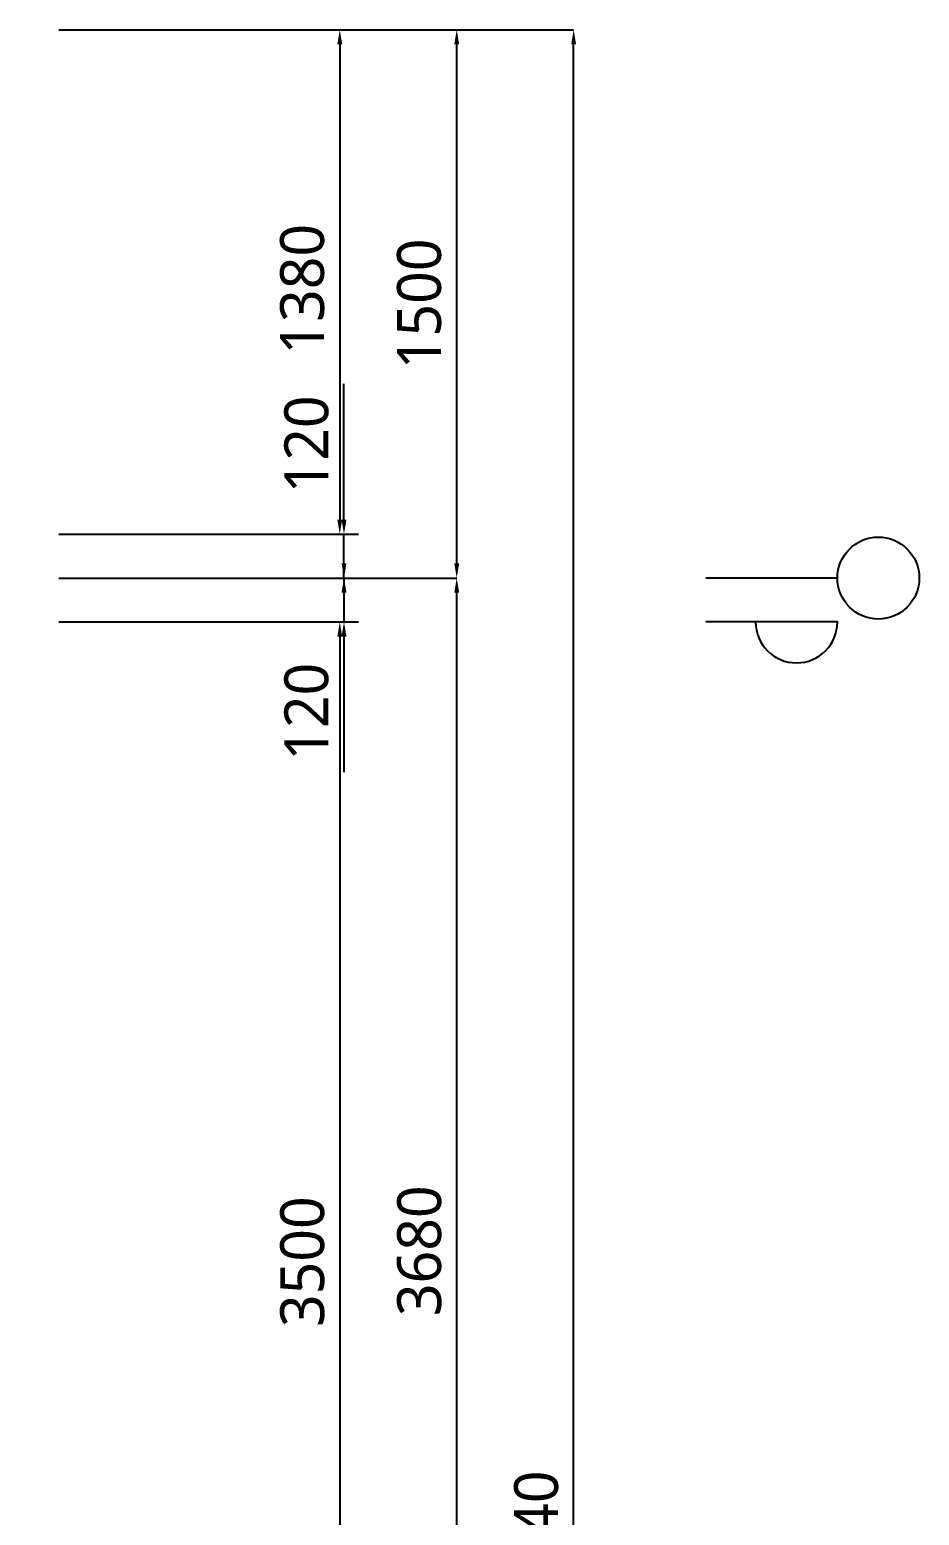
# Model space of a CAD drawing. Extents: x 42284 to 53516, y 22095 to 40513.
# Drawn here: x 51082 to 53516, y 30080 to 34144 of the extents above; entities that cross this region are included whole.
import ezdxf

# ---------------------------------------------------------------- set-up
doc = ezdxf.new("R2010")
doc.units = 0
doc.header["$MEASUREMENT"] = 0
for name, color, linetype in [('25B_AA-AXIS-BUBL', 7, 'Continuous'), ('25B_AA-XXXX-DIMS', 7, 'Continuous'), ('25B_DIM', 7, 'Continuous')]:
    doc.layers.add(name, color=color, linetype=linetype)
doc.styles.add('UP-A31-REDRAW', font='malgun.ttf')
doc.dimstyles.new('ISO-25', dxfattribs={"dimtxt": 2.5, "dimasz": 2.5, "dimexe": 1.25, "dimexo": 0.625, "dimtad": 1, "dimdsep": 46, "dimtxsty": 'Standard', "dimcen": 2.5, "dimadec": 0, "dimazin": 0, "dimtfac": 1, "dimtmove": 0, "dimatfit": 3, "dimfxl": 1, "dimarcsym": 0})

# ---------------------------------------------------------------- blocks, each defined once
blk = doc.blocks.new('*D3')
at = {"layer": '25B_DIM', "color": 7, "lineweight": -2, "transparency": 16777216}
for p, q in [((51161.9, 32643.6), (52250.2, 32643.6)), ((52250.2, 29003.6), (52250.2, 32603.6)), ((51161.9, 28963.6), (52250.2, 28963.6))]:
    blk.add_line(p, q, dxfattribs=at)
at = {"layer": '25B_DIM', "color": 7, "transparency": 16777216}
for points in [[(52243.6, 32603.6), (52256.9, 32603.6), (52250.2, 32643.6)], [(52243.6, 29003.6), (52256.9, 29003.6), (52250.2, 28963.6)]]:
    blk.add_solid(points, dxfattribs=at)
at = {"layer": 'Defpoints', "color": 0, "transparency": 16777216}
for p in [(51081.9, 32643.6), (52250.2, 32643.6), (51081.9, 28963.6)]:
    blk.add_point(p, dxfattribs=at)
at = {"layer": '25B_DIM', "color": 3, "transparency": 16777216, "insert": (52148.2, 30803.6), "char_height": 120, "attachment_point": 5, "rotation": 90, "style": 'UP-A31-REDRAW'}
blk.add_mtext('3680', dxfattribs=at)
blk = doc.blocks.new('*D4')
at = {"layer": '25B_DIM', "color": 7, "lineweight": -2, "transparency": 16777216}
for p, q in [((51161.9, 34143.6), (52250.2, 34143.6)), ((52250.2, 32683.6), (52250.2, 34103.6)), ((51161.9, 32643.6), (52250.2, 32643.6))]:
    blk.add_line(p, q, dxfattribs=at)
at = {"layer": '25B_DIM', "color": 7, "transparency": 16777216}
for points in [[(52243.6, 34103.6), (52256.9, 34103.6), (52250.2, 34143.6)], [(52243.6, 32683.6), (52256.9, 32683.6), (52250.2, 32643.6)]]:
    blk.add_solid(points, dxfattribs=at)
at = {"layer": 'Defpoints', "color": 0, "transparency": 16777216}
for p in [(51081.9, 34143.6), (52250.2, 34143.6), (51081.9, 32643.6)]:
    blk.add_point(p, dxfattribs=at)
at = {"layer": '25B_DIM', "color": 3, "transparency": 16777216, "insert": (52147.9, 33393.6), "char_height": 120, "attachment_point": 5, "rotation": 90, "style": 'UP-A31-REDRAW'}
blk.add_mtext('1500', dxfattribs=at)
blk = doc.blocks.new('*D5')
at = {"layer": '25B_DIM', "color": 7, "lineweight": -2, "transparency": 16777216}
for p, q in [((51161.9, 34143.6), (52570.2, 34143.6)), ((52570.2, 25943.6), (52570.2, 34103.6)), ((51161.9, 25903.6), (52570.2, 25903.6))]:
    blk.add_line(p, q, dxfattribs=at)
at = {"layer": '25B_DIM', "color": 7, "transparency": 16777216}
for points in [[(52563.6, 34103.6), (52576.9, 34103.6), (52570.2, 34143.6)], [(52563.6, 25943.6), (52576.9, 25943.6), (52570.2, 25903.6)]]:
    blk.add_solid(points, dxfattribs=at)
at = {"layer": 'Defpoints', "color": 0, "transparency": 16777216}
for p in [(51081.9, 34143.6), (52570.2, 34143.6), (51081.9, 25903.6)]:
    blk.add_point(p, dxfattribs=at)
at = {"layer": '25B_DIM', "color": 3, "transparency": 16777216, "insert": (52468.2, 30023.6), "char_height": 120, "attachment_point": 5, "rotation": 90, "style": 'UP-A31-REDRAW'}
blk.add_mtext('8240', dxfattribs=at)
blk = doc.blocks.new('*D22')
at = {"layer": '25B_DIM', "color": 7, "lineweight": -2, "transparency": 16777216}
for p, q in [((51941.8, 32683.6), (51941.8, 32723.6)), ((51161.9, 32643.6), (51981.8, 32643.6)), ((51941.8, 32643.6), (51941.8, 32523.6)), ((51161.9, 32523.6), (51981.8, 32523.6)), ((51941.8, 32483.6), (51941.8, 32112.3))]:
    blk.add_line(p, q, dxfattribs=at)
at = {"layer": '25B_DIM', "color": 7, "transparency": 16777216}
for points in [[(51935.1, 32683.6), (51948.5, 32683.6), (51941.8, 32643.6)], [(51935.1, 32483.6), (51948.5, 32483.6), (51941.8, 32523.6)]]:
    blk.add_solid(points, dxfattribs=at)
at = {"layer": 'Defpoints', "color": 0, "transparency": 16777216}
for p in [(51081.9, 32643.6), (51081.9, 32523.6), (51941.8, 32523.6)]:
    blk.add_point(p, dxfattribs=at)
at = {"layer": '25B_DIM', "color": 3, "transparency": 16777216, "insert": (51839.5, 32277.9), "char_height": 120, "attachment_point": 5, "rotation": 90, "style": 'UP-A31-REDRAW'}
blk.add_mtext('120', dxfattribs=at)
blk = doc.blocks.new('*D23')
at = {"layer": '25B_AA-XXXX-DIMS', "color": 0, "lineweight": -2, "transparency": 16777216}
for p, q in [((51161.9, 32523.6), (51970.2, 32523.6)), ((51930.2, 32483.6), (51930.2, 29063.6)), ((51161.9, 29023.6), (51970.2, 29023.6))]:
    blk.add_line(p, q, dxfattribs=at)
at = {"layer": '25B_AA-XXXX-DIMS', "color": 0, "transparency": 16777216}
for points in [[(51923.6, 32483.6), (51936.9, 32483.6), (51930.2, 32523.6)], [(51923.6, 29063.6), (51936.9, 29063.6), (51930.2, 29023.6)]]:
    blk.add_solid(points, dxfattribs=at)
at = {"layer": 'Defpoints', "color": 0, "transparency": 16777216}
for p in [(51081.9, 32523.6), (51081.9, 29023.6), (51930.2, 29023.6)]:
    blk.add_point(p, dxfattribs=at)
at = {"layer": '25B_AA-XXXX-DIMS', "color": 3, "transparency": 16777216, "insert": (51828.2, 30773.6), "char_height": 120, "attachment_point": 5, "rotation": 90, "style": 'UP-A31-REDRAW'}
blk.add_mtext('3500', dxfattribs=at)
blk = doc.blocks.new('*D39')
at = {"layer": '25B_DIM', "color": 7, "lineweight": -2, "transparency": 16777216}
for p, q in [((51941.8, 32803.6), (51941.8, 33174.8)), ((51161.9, 32763.6), (51981.8, 32763.6)), ((51941.8, 32643.6), (51941.8, 32763.6)), ((51161.9, 32643.6), (51981.8, 32643.6)), ((51941.8, 32603.6), (51941.8, 32563.6))]:
    blk.add_line(p, q, dxfattribs=at)
at = {"layer": '25B_DIM', "color": 7, "transparency": 16777216}
for points in [[(51935.1, 32803.6), (51948.5, 32803.6), (51941.8, 32763.6)], [(51935.1, 32603.6), (51948.5, 32603.6), (51941.8, 32643.6)]]:
    blk.add_solid(points, dxfattribs=at)
at = {"layer": 'Defpoints', "color": 0, "transparency": 16777216}
for p in [(51081.9, 32763.6), (51941.8, 32763.6), (51081.9, 32643.6)]:
    blk.add_point(p, dxfattribs=at)
at = {"layer": '25B_DIM', "color": 3, "transparency": 16777216, "insert": (51839.5, 33009.2), "char_height": 120, "attachment_point": 5, "rotation": 90, "style": 'UP-A31-REDRAW'}
blk.add_mtext('120', dxfattribs=at)
blk = doc.blocks.new('*D40')
at = {"layer": '25B_DIM', "color": 7, "lineweight": -2, "transparency": 16777216}
for p, q in [((51161.9, 34143.6), (51970.2, 34143.6)), ((51930.2, 34103.6), (51930.2, 32803.6)), ((51161.9, 32763.6), (51970.2, 32763.6))]:
    blk.add_line(p, q, dxfattribs=at)
at = {"layer": '25B_DIM', "color": 7, "transparency": 16777216}
for points in [[(51923.6, 34103.6), (51936.9, 34103.6), (51930.2, 34143.6)], [(51923.6, 32803.6), (51936.9, 32803.6), (51930.2, 32763.6)]]:
    blk.add_solid(points, dxfattribs=at)
at = {"layer": 'Defpoints', "color": 0, "transparency": 16777216}
for p in [(51081.9, 34143.6), (51081.9, 32763.6), (51930.2, 32763.6)]:
    blk.add_point(p, dxfattribs=at)
at = {"layer": '25B_DIM', "color": 3, "transparency": 16777216, "insert": (51827.9, 33433.6), "char_height": 120, "attachment_point": 5, "rotation": 90, "style": 'UP-A31-REDRAW'}
blk.add_mtext('1380', dxfattribs=at)

msp = doc.modelspace()

# ---------------------------------------------------------------- linework, layer by layer
at = {"layer": '25B_AA-AXIS-BUBL'}
msp.add_line((53291.9, 32643.6), (52931.9, 32643.6), dxfattribs=at)
msp.add_lwpolyline([(53067.9, 32523.6, 1), (53291.9, 32523.6), (52931.9, 32523.6)], format="xyb", dxfattribs=at)
msp.add_circle((53403.9, 32643.6), 112, dxfattribs=at)

# ---------------------------------------------------------------- dimensions: what is measured, and where the dimension line sits
at = {"layer": '25B_AA-XXXX-DIMS'}
dim = msp.add_linear_dim(base=(51930.2, 29023.6), p1=(51081.9, 32523.6), p2=(51081.9, 29023.6), angle=270, dimstyle='ISO-25', override={"dimscale": 40, "dimtxt": 3, "dimasz": 1, "dimexe": 1, "dimexo": 2, "dimgap": 1, "dimdec": 0, "dimlfac": 1, "dimtxsty": 'UP-A31-REDRAW', "dimclrd": 0, "dimclre": 0, "dimclrt": 3}, dxfattribs=at)
dim.commit()
dim.dimension.update_dxf_attribs({"geometry": '*D23', "text_midpoint": (51930.2, 30773.6), "dimtype": 128})
at = {"layer": '25B_DIM'}
for base, p1, p2, angle, override, picture, middle in [((52250.2, 34143.6), (51081.9, 32643.6), (51081.9, 34143.6), 270, {"dimscale": 40, "dimtxt": 3, "dimasz": 1, "dimexe": 0, "dimexo": 2, "dimgap": 1, "dimdec": 0, "dimlfac": 1, "dimtxsty": 'UP-A31-REDRAW', "dimclrd": 7, "dimclre": 7, "dimclrt": 3}, '*D4', (52250.2, 33393.6)), ((52570.2, 34143.6), (51081.9, 25903.6), (51081.9, 34143.6), 270, {"dimscale": 40, "dimtxt": 3, "dimasz": 1, "dimexe": 0, "dimexo": 2, "dimgap": 1, "dimdec": 0, "dimlfac": 1, "dimtxsty": 'UP-A31-REDRAW', "dimclrd": 7, "dimclre": 7, "dimclrt": 3}, '*D5', (52570.2, 30023.6)), ((51930.2, 32763.6), (51081.9, 34143.6), (51081.9, 32763.6), 270, {"dimscale": 40, "dimtxt": 3, "dimasz": 1, "dimexe": 1, "dimexo": 2, "dimgap": 1, "dimdec": 0, "dimlfac": 1, "dimtxsty": 'UP-A31-REDRAW', "dimclrd": 7, "dimclre": 7, "dimclrt": 3}, '*D40', (51930.2, 33433.6)), ((51941.8, 32763.6), (51081.9, 32643.6), (51081.9, 32763.6), 90, {"dimscale": 40, "dimtxt": 3, "dimasz": 1, "dimexe": 1, "dimexo": 2, "dimgap": 1, "dimdec": 0, "dimlfac": 1, "dimtxsty": 'UP-A31-REDRAW', "dimclrd": 7, "dimclre": 7, "dimclrt": 3}, '*D39', (51941.8, 33009.2)), ((51941.8, 32523.6), (51081.9, 32643.6), (51081.9, 32523.6), 270, {"dimscale": 40, "dimtxt": 3, "dimasz": 1, "dimexe": 1, "dimexo": 2, "dimgap": 1, "dimdec": 0, "dimlfac": 1, "dimtxsty": 'UP-A31-REDRAW', "dimclrd": 7, "dimclre": 7, "dimclrt": 3}, '*D22', (51941.8, 32277.9)), ((52250.2, 32643.6), (51081.9, 28963.6), (51081.9, 32643.6), 270, {"dimscale": 40, "dimtxt": 3, "dimasz": 1, "dimexe": 0, "dimexo": 2, "dimgap": 1, "dimdec": 0, "dimlfac": 1, "dimtxsty": 'UP-A31-REDRAW', "dimclrd": 7, "dimclre": 7, "dimclrt": 3}, '*D3', (52250.2, 30803.6))]:
    dim = msp.add_linear_dim(base=base, p1=p1, p2=p2, angle=angle, dimstyle='ISO-25', override=override, dxfattribs=at)
    dim.commit()
    dim.dimension.update_dxf_attribs({"geometry": picture, "text_midpoint": middle, "dimtype": 128})

doc.saveas('drawing.dxf')
